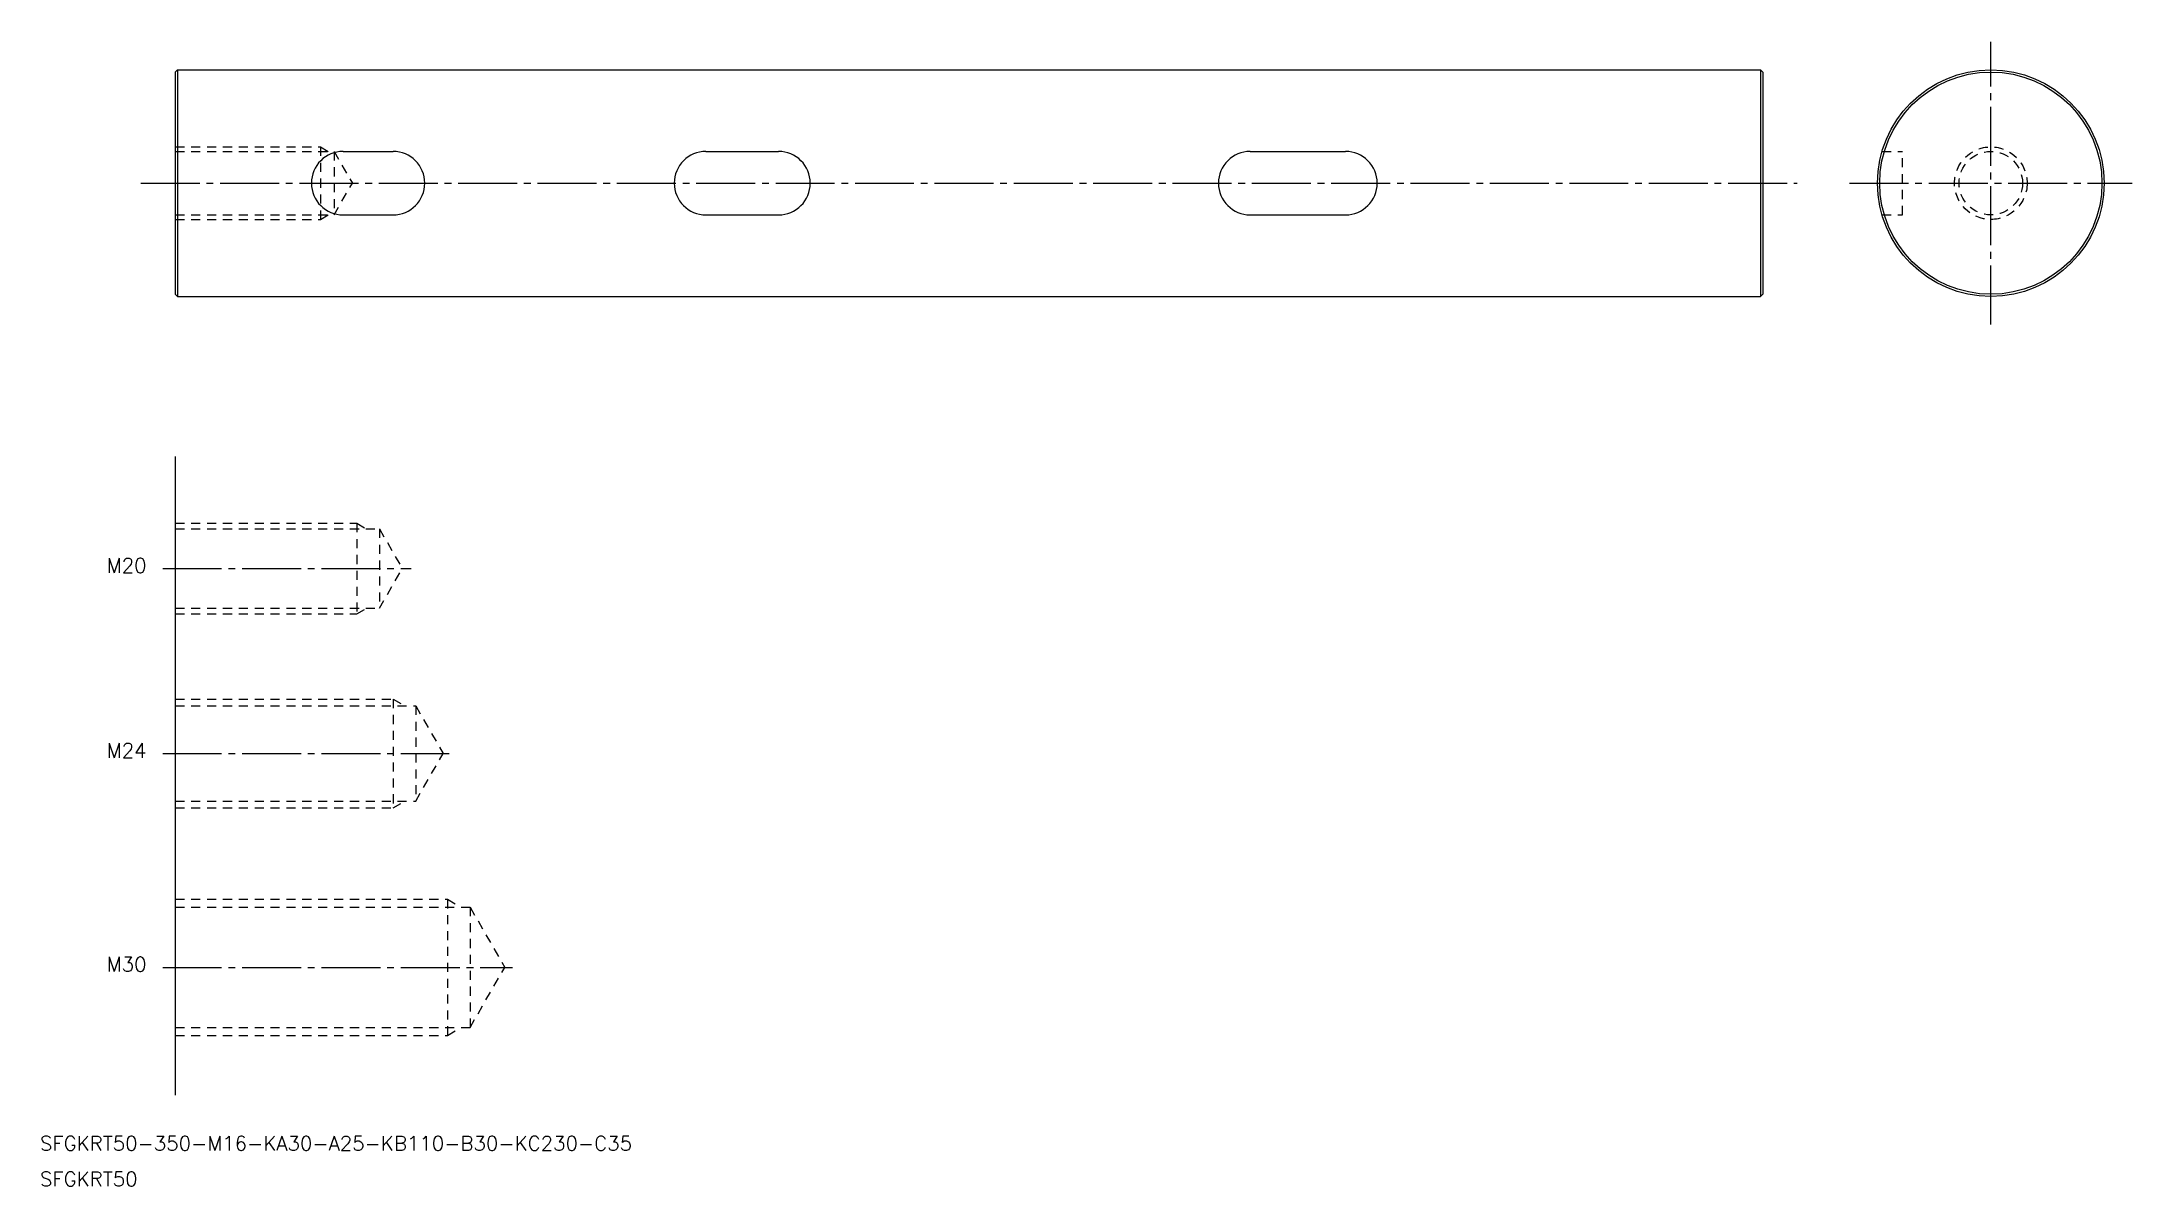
# Model space of a CAD drawing. Extents: x -28 to 433, y -42 to 210.
import ezdxf

# ---------------------------------------------------------------- set-up
doc = ezdxf.new("R2010")
doc.units = 0
doc.linetypes.add('CENTER', pattern=[17.5, 13, -1.5, 1.5, -1.5])
doc.linetypes.add('DASHED', pattern=[3.5, 2, -1.5])
doc.layers.get('0').update_dxf_attribs({"linetype": 'CONTINUOUS'})
doc.layers.add('CENTER', color=1, linetype='CENTER')
doc.styles.get("Standard").update_dxf_attribs({"font": 'txt.shx', "bigfont": '@extfont2.shx'})

msp = doc.modelspace()

# ---------------------------------------------------------------- linework, layer by layer
at = {"color": 7, "linetype": 'CONTINUOUS'}
for p, q in [((1.12, 203.41), (1.62, 203.91)), ((1.12, 203.41), (1.12, 154.41)), ((1.62, 203.91), (350.62, 203.91)), ((1.62, 203.91), (1.62, 153.91)), ((350.62, 203.91), (350.62, 153.91)), ((351.12, 203.41), (350.62, 203.91)), ((351.12, 203.41), (351.12, 154.41)), ((38.12, 185.91), (49.12, 185.91)), ((118.12, 185.91), (134.12, 185.91)), ((238.12, 185.91), (259.12, 185.91)), ((38.12, 171.91), (49.12, 171.91)), ((118.12, 171.91), (134.12, 171.91)), ((238.12, 171.91), (259.12, 171.91)), ((1.12, 154.41), (1.62, 153.91)), ((1.62, 153.91), (350.62, 153.91)), ((350.62, 153.91), (351.12, 154.41)), ((1.12, 118.63), (1.12, -22.2))]:
    msp.add_line(p, q, dxfattribs=at)
at = {"color": 3, "linetype": 'DASHED'}
for p, q in [((1.12, 186.91), (33.12, 186.91)), ((1.12, 185.91), (36.12, 185.91)), ((33.12, 186.91), (33.12, 170.91)), ((33.12, 186.91), (34.85, 185.91)), ((36.12, 185.91), (40.16, 178.91)), ((36.12, 185.91), (36.12, 171.91)), ((377.42, 185.91), (381.92, 185.91)), ((381.92, 171.91), (381.92, 185.91)), ((36.12, 171.91), (40.16, 178.91)), ((1.12, 171.91), (36.12, 171.91)), ((1.12, 170.91), (33.12, 170.91)), ((33.12, 170.91), (34.85, 171.91)), ((377.42, 171.91), (381.92, 171.91)), ((1.12, 103.92), (41.12, 103.92)), ((1.12, 102.67), (46.12, 102.67)), ((41.12, 103.92), (41.12, 83.92)), ((41.12, 103.92), (43.29, 102.67)), ((46.12, 102.67), (46.12, 85.17)), ((46.12, 102.67), (51.17, 93.92)), ((46.12, 85.17), (51.17, 93.92)), ((1.12, 85.17), (46.12, 85.17)), ((1.12, 83.92), (41.12, 83.92)), ((41.12, 83.92), (43.29, 85.17)), ((1.12, 65.13), (49.12, 65.13)), ((49.12, 65.13), (49.12, 41.13)), ((49.12, 65.13), (51.72, 63.63)), ((1.12, 63.63), (54.12, 63.63)), ((54.12, 63.63), (60.18, 53.13)), ((54.12, 63.63), (54.12, 42.63)), ((54.12, 42.63), (60.18, 53.13)), ((1.12, 42.63), (54.12, 42.63)), ((49.12, 41.13), (51.72, 42.63)), ((1.12, 41.13), (49.12, 41.13)), ((1.12, 20.97), (61.12, 20.97)), ((1.12, 19.22), (66.12, 19.22)), ((61.12, 20.97), (61.12, -9.03)), ((61.12, 20.97), (64.15, 19.22)), ((66.12, 19.22), (73.77, 5.97)), ((66.12, 19.22), (66.12, -7.28)), ((66.12, -7.28), (73.77, 5.97)), ((1.12, -7.28), (66.12, -7.28)), ((1.12, -9.03), (61.12, -9.03)), ((61.12, -9.03), (64.15, -7.28))]:
    msp.add_line(p, q, dxfattribs=at)
msp.add_line((351.12, 178.91), (351.12, 178.91))
at = {"color": 7, "linetype": 'CONTINUOUS'}
for radius in [25, 24.5]:
    msp.add_circle((401.42, 178.91), radius, dxfattribs=at)
at = {"color": 3, "linetype": 'DASHED'}
for radius in [8, 7]:
    msp.add_circle((401.42, 178.91), radius, dxfattribs=at)
at = {"color": 7, "linetype": 'CONTINUOUS'}
for centre, start, end in [((38.12, 178.91), 90, 270), ((49.12, 178.91), 270, 90), ((118.12, 178.91), 90, 270), ((134.12, 178.91), 270, 90), ((238.12, 178.91), 90, 270), ((259.12, 178.91), 270, 90)]:
    msp.add_arc(centre, 7, start, end, dxfattribs=at)
at = {"layer": 'CENTER', "color": 1, "linetype": 'CENTER'}
for p, q in [((401.42, 147.74), (401.42, 210.09)), ((-6.51, 178.91), (358.75, 178.91)), ((370.24, 178.91), (432.59, 178.91)), ((-1.67, 93.92), (53.12, 93.92)), ((-1.67, 53.13), (61.53, 53.13)), ((-1.67, 5.97), (75.46, 5.97))]:
    msp.add_line(p, q, dxfattribs=at)

# ---------------------------------------------------------------- texts
for s, p in [('M20', (-14, 92.99)), ('M24', (-14, 52.2)), ('M30', (-14, 5.05)), ('SFGKRT50-350-M16-KA30-A25-KB110-B30-KC230-C35', (-28.73, -34.46)), ('SFGKRT50', (-28.73, -42.3))]:
    msp.add_text(s, height=3.2).set_placement(p)

doc.saveas('drawing.dxf')
